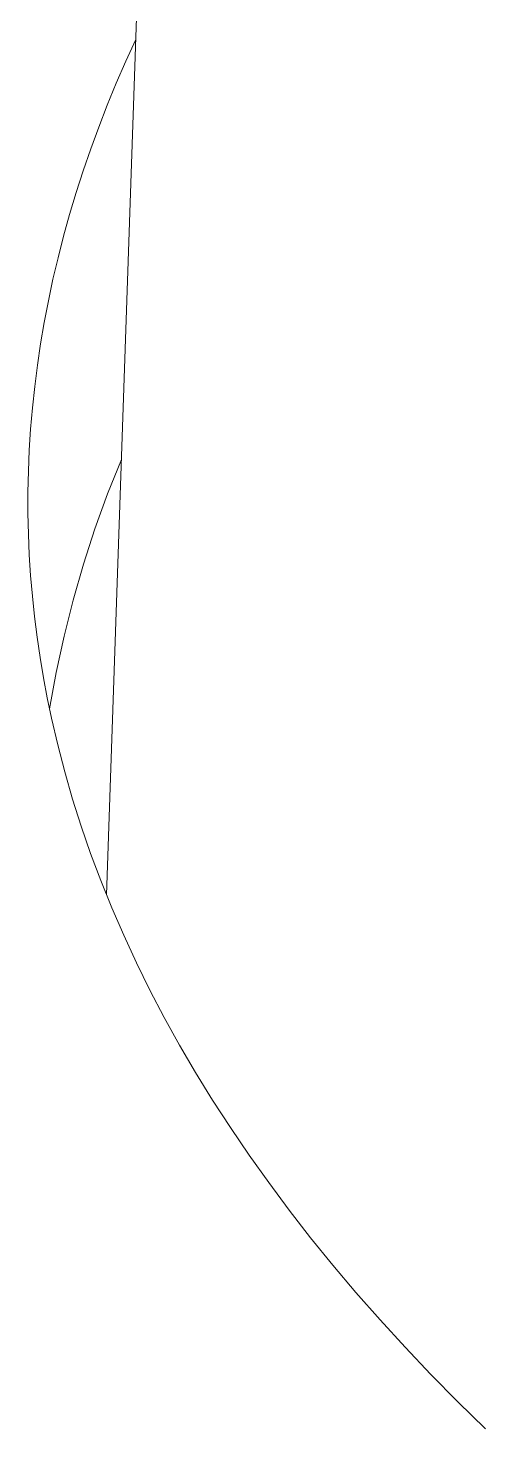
# Model space of a CAD drawing. Header units: millimetres. Extents: x 492 to 7139, y 278 to 5201.
# Drawn here: x 6246.11 to 6249.32, y 2857.43 to 2867.3 of the extents above; entities that cross this region are included whole.
import ezdxf

# ---------------------------------------------------------------- set-up
doc = ezdxf.new("R2010")
doc.units = ezdxf.units.MM
doc.layers.add('ZANO_R', color=7, linetype='Continuous', lineweight=0)

msp = doc.modelspace()

# ---------------------------------------------------------------- linework, layer by layer
at = {"layer": 'ZANO_R'}
for p, q in [((6246.6679, 2861.1968), (6255.85, 3128.1643)), ((6246.8044, 2867.0697), (6246.8752, 2867.2246)), ((6246.7372, 2866.9149), (6246.8044, 2867.0697)), ((6246.6735, 2866.7604), (6246.7372, 2866.9149)), ((6246.6134, 2866.6061), (6246.6735, 2866.7604)), ((6246.5569, 2866.452), (6246.6134, 2866.6061)), ((6246.5038, 2866.2982), (6246.5569, 2866.452)), ((6246.4542, 2866.1447), (6246.5038, 2866.2982)), ((6246.4082, 2865.9914), (6246.4542, 2866.1447)), ((6246.3655, 2865.8385), (6246.4082, 2865.9914)), ((6246.3263, 2865.6858), (6246.3655, 2865.8385)), ((6246.2905, 2865.5336), (6246.3263, 2865.6858)), ((6246.2581, 2865.3816), (6246.2905, 2865.5336)), ((6246.229, 2865.2301), (6246.2581, 2865.3816)), ((6246.2033, 2865.079), (6246.229, 2865.2301)), ((6246.1809, 2864.9282), (6246.2033, 2865.079)), ((6246.1618, 2864.7779), (6246.1809, 2864.9282)), ((6246.1459, 2864.628), (6246.1618, 2864.7779)), ((6246.1333, 2864.4786), (6246.1459, 2864.628)), ((6246.1238, 2864.3296), (6246.1333, 2864.4786)), ((6246.1176, 2864.1812), (6246.1238, 2864.3296)), ((6246.7733, 2864.2639), (6246.6761, 2864.0207)), ((6246.1145, 2864.0332), (6246.1176, 2864.1812)), ((6246.1145, 2863.8857), (6246.1145, 2864.0332)), ((6246.6761, 2864.0207), (6246.5869, 2863.7744)), ((6246.1176, 2863.7387), (6246.1145, 2863.8857)), ((6246.5869, 2863.7744), (6246.506, 2863.5253)), ((6246.1238, 2863.5923), (6246.1176, 2863.7387)), ((6246.133, 2863.4465), (6246.1238, 2863.5923)), ((6246.506, 2863.5253), (6246.4333, 2863.2736)), ((6246.1452, 2863.3012), (6246.133, 2863.4465)), ((6246.1604, 2863.1564), (6246.1452, 2863.3012)), ((6246.4333, 2863.2736), (6246.3691, 2863.0197)), ((6246.1786, 2863.0123), (6246.1604, 2863.1564)), ((6246.1996, 2862.8688), (6246.1786, 2863.0123)), ((6246.3691, 2863.0197), (6246.3134, 2862.7637)), ((6246.2236, 2862.7258), (6246.1996, 2862.8688)), ((6246.2503, 2862.5835), (6246.2236, 2862.7258)), ((6246.3134, 2862.7637), (6246.2662, 2862.5061)), ((6246.28, 2862.4418), (6246.2503, 2862.5835)), ((6246.3242, 2862.2521), (6246.28, 2862.4418)), ((6246.3739, 2862.0619), (6246.3242, 2862.2521)), ((6246.4291, 2861.8712), (6246.3739, 2862.0619)), ((6246.4898, 2861.68), (6246.4291, 2861.8712)), ((6246.5562, 2861.4883), (6246.4898, 2861.68)), ((6246.6283, 2861.2963), (6246.5562, 2861.4883)), ((6246.7062, 2861.1038), (6246.6283, 2861.2963)), ((6246.7898, 2860.911), (6246.7062, 2861.1038)), ((6246.8793, 2860.718), (6246.7898, 2860.911)), ((6246.9747, 2860.5247), (6246.8793, 2860.718)), ((6247.0761, 2860.3311), (6246.9747, 2860.5247)), ((6247.1836, 2860.1374), (6247.0761, 2860.3311)), ((6247.297, 2859.9436), (6247.1836, 2860.1374)), ((6247.4166, 2859.7496), (6247.297, 2859.9436)), ((6247.5424, 2859.5557), (6247.4166, 2859.7496)), ((6247.6743, 2859.3617), (6247.5424, 2859.5557)), ((6247.8125, 2859.1678), (6247.6743, 2859.3617)), ((6247.9569, 2858.9739), (6247.8125, 2859.1678)), ((6248.1077, 2858.7802), (6247.9569, 2858.9739)), ((6248.2647, 2858.5867), (6248.1077, 2858.7802)), ((6248.4282, 2858.3934), (6248.2647, 2858.5867)), ((6248.5981, 2858.2004), (6248.4282, 2858.3934)), ((6248.7743, 2858.0077), (6248.5981, 2858.2004)), ((6248.957, 2857.8154), (6248.7743, 2858.0077)), ((6249.1462, 2857.6235), (6248.957, 2857.8154)), ((6249.3418, 2857.4321), (6249.1462, 2857.6235))]:
    msp.add_line(p, q, dxfattribs=at)

doc.saveas('drawing.dxf')
